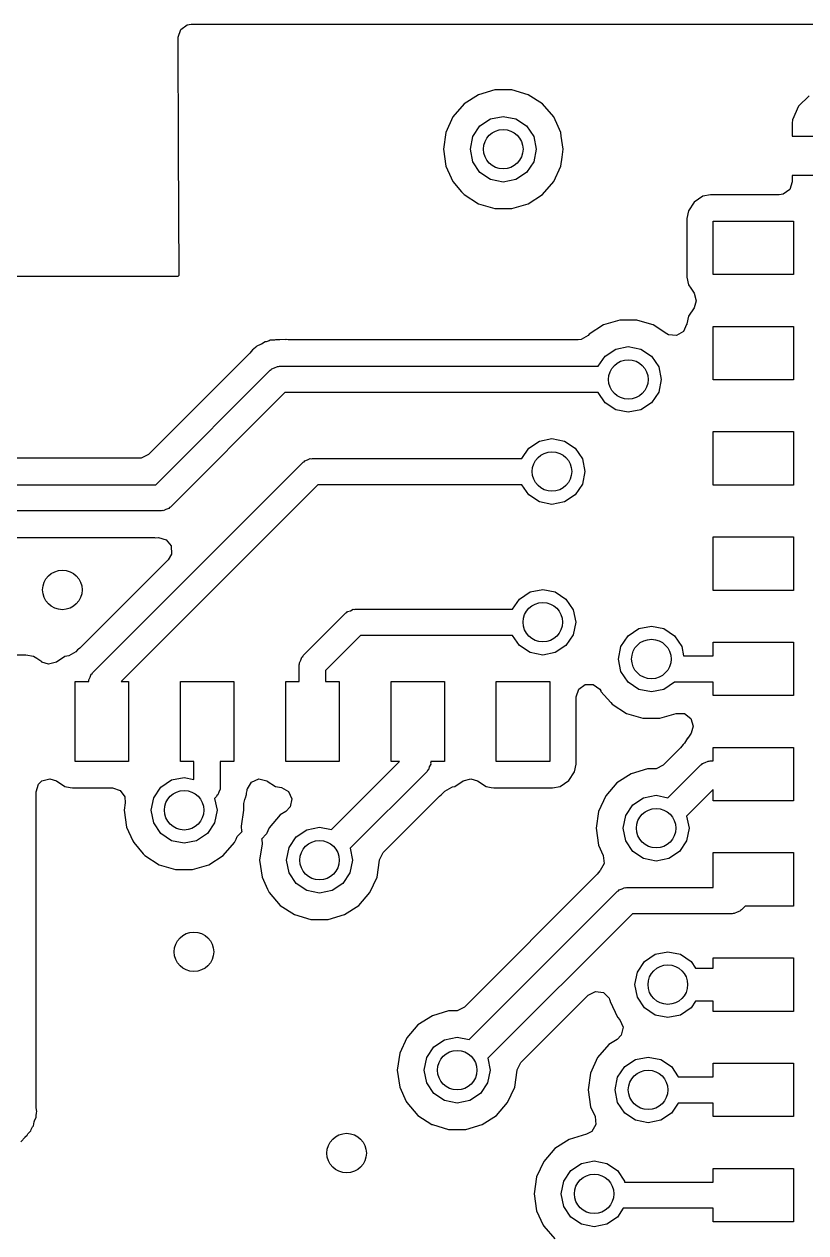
# Model space of a CAD drawing. Extents: x 100.3 to 197.2, y -144.7 to -85.3.
# Drawn here: x 159.01 to 164.95, y -97.69 to -88.5 of the extents above; entities that cross this region are included whole.
import ezdxf

# ---------------------------------------------------------------- set-up
doc = ezdxf.new("R2010")
doc.units = 0
doc.layers.add('BLACK', color=7, linetype='CONTINUOUS')

msp = doc.modelspace()

# ---------------------------------------------------------------- linework, layer by layer
at = {"layer": 'BLACK', "linetype": 'CONTINUOUS'}
for p, q in [((160.18, -88.5994), (160.199, -88.5411)), ((160.199, -88.5411), (160.248, -88.505)), ((160.248, -88.505), (160.279, -88.5)), ((160.279, -88.5), (166.5, -88.5)), ((160.183, -89.4505), (160.18, -88.5994)), ((162.585, -89), (162.461, -89.0365)), ((162.715, -89), (162.585, -89)), ((162.585, -89), (162.585, -89)), ((162.839, -89.0365), (162.715, -89)), ((162.715, -89), (162.715, -89)), ((162.461, -89.0365), (162.352, -89.1065)), ((162.461, -89.0365), (162.461, -89.0365)), ((162.948, -89.1065), (162.839, -89.0365)), ((162.839, -89.0365), (162.839, -89.0365)), ((162.839, -89.0365), (162.839, -89.0365)), ((162.839, -89.0365), (162.839, -89.0365)), ((164.973, -89.045), (164.893, -89.1243)), ((162.352, -89.1065), (162.267, -89.2044)), ((163.033, -89.2044), (162.948, -89.1065)), ((162.948, -89.1065), (162.948, -89.1065)), ((162.948, -89.1065), (162.948, -89.1065)), ((164.893, -89.1243), (164.848, -89.2269)), ((162.267, -89.2044), (162.213, -89.3223)), ((162.419, -89.3548), (162.473, -89.2737)), ((162.473, -89.2737), (162.554, -89.2195)), ((162.554, -89.2195), (162.65, -89.2005)), ((162.65, -89.2005), (162.746, -89.2195)), ((162.746, -89.2195), (162.827, -89.2737)), ((162.827, -89.2737), (162.881, -89.3548)), ((163.066, -89.2778), (163.033, -89.2044)), ((163.087, -89.3223), (163.066, -89.2778)), ((164.848, -89.2269), (164.845, -89.252)), ((164.845, -89.252), (164.845, -89.35)), ((162.213, -89.3223), (162.195, -89.4505)), ((162.4, -89.4505), (162.419, -89.3548)), ((162.881, -89.3548), (162.9, -89.4505)), ((163.091, -89.35), (163.087, -89.3223)), ((163.105, -89.4505), (163.091, -89.35)), ((164.845, -89.35), (165.145, -89.35)), ((164.845, -89.35), (164.845, -89.35)), ((160.187, -90.4081), (160.183, -89.4505)), ((162.195, -89.4505), (162.195, -89.4505)), ((162.195, -89.4505), (162.213, -89.5787)), ((162.419, -89.5462), (162.4, -89.4505)), ((162.9, -89.4505), (162.881, -89.5462)), ((163.097, -89.51), (163.105, -89.4505)), ((163.105, -89.4505), (163.105, -89.4505)), ((162.473, -89.6273), (162.419, -89.5462)), ((162.881, -89.5462), (162.827, -89.6273)), ((163.087, -89.5787), (163.097, -89.51)), ((162.213, -89.5787), (162.254, -89.6669)), ((162.554, -89.6815), (162.473, -89.6273)), ((162.827, -89.6273), (162.746, -89.6815)), ((163.033, -89.6966), (163.087, -89.5787)), ((165.145, -89.65), (164.845, -89.65)), ((164.845, -89.65), (164.845, -89.65)), ((164.845, -89.65), (164.845, -89.6973)), ((162.254, -89.6669), (162.267, -89.6966)), ((162.267, -89.6966), (162.333, -89.7731)), ((162.65, -89.7005), (162.554, -89.6815)), ((162.746, -89.6815), (162.65, -89.7005)), ((162.948, -89.7945), (163.033, -89.6966)), ((164.845, -89.6973), (164.826, -89.7555)), ((162.333, -89.7731), (162.352, -89.7945)), ((162.352, -89.7945), (162.461, -89.8645)), ((162.839, -89.8645), (162.948, -89.7945)), ((164.167, -89.8079), (164.101, -89.8522)), ((164.225, -89.7963), (164.167, -89.8079)), ((164.167, -89.8079), (164.167, -89.8079)), ((164.746, -89.7963), (164.225, -89.7963)), ((164.225, -89.7963), (164.225, -89.7963)), ((164.225, -89.7963), (164.225, -89.7963)), ((164.777, -89.7915), (164.746, -89.7963)), ((164.826, -89.7555), (164.777, -89.7915)), ((162.461, -89.8645), (162.461, -89.8645)), ((162.461, -89.8645), (162.585, -89.901)), ((162.585, -89.901), (162.585, -89.901)), ((162.585, -89.901), (162.715, -89.901)), ((162.715, -89.901), (162.839, -89.8645)), ((162.715, -89.901), (162.715, -89.901)), ((164.056, -89.9186), (164.045, -89.977)), ((164.101, -89.8522), (164.056, -89.9186)), ((164.056, -89.9186), (164.056, -89.9186)), ((164.101, -89.8522), (164.101, -89.8522)), ((164.045, -89.977), (164.045, -89.9771)), ((164.045, -89.9771), (164.045, -90.4229)), ((164.245, -90.4032), (164.245, -89.9968)), ((164.245, -89.9968), (164.855, -89.9968)), ((164.855, -89.9968), (164.855, -90.4032)), ((158.28, -90.415), (160.18, -90.415)), ((160.18, -90.415), (160.187, -90.4081)), ((160.18, -90.415), (160.18, -90.415)), ((160.18, -90.415), (160.18, -90.415)), ((164.045, -90.4229), (164.045, -90.423)), ((164.045, -90.423), (164.056, -90.4814)), ((164.056, -90.4814), (164.056, -90.4814)), ((164.056, -90.4814), (164.074, -90.5076)), ((164.855, -90.4032), (164.245, -90.4032)), ((164.074, -90.5076), (164.099, -90.545)), ((164.099, -90.545), (164.115, -90.6039)), ((164.099, -90.655), (164.056, -90.7186)), ((164.115, -90.6039), (164.099, -90.655)), ((163.535, -90.7495), (163.411, -90.786)), ((163.665, -90.7495), (163.535, -90.7495)), ((163.535, -90.7495), (163.535, -90.7495)), ((163.779, -90.783), (163.665, -90.7495)), ((163.665, -90.7495), (163.665, -90.7495)), ((164.056, -90.7186), (164.045, -90.777)), ((164.056, -90.7186), (164.056, -90.7186)), ((163.411, -90.786), (163.302, -90.856)), ((163.411, -90.786), (163.411, -90.786)), ((163.789, -90.786), (163.779, -90.783)), ((163.892, -90.8524), (163.789, -90.786)), ((163.789, -90.786), (163.789, -90.786)), ((163.789, -90.786), (163.789, -90.786)), ((164.02, -90.8349), (163.967, -90.8659)), ((164.043, -90.7817), (164.02, -90.8349)), ((164.044, -90.7818), (164.043, -90.7817)), ((164.045, -90.7789), (164.044, -90.7796)), ((164.044, -90.7796), (164.044, -90.7818)), ((164.045, -90.777), (164.045, -90.7789)), ((164.245, -91.2032), (164.245, -90.7968)), ((164.245, -90.7968), (164.855, -90.7968)), ((164.855, -90.7968), (164.855, -91.2032)), ((160.806, -90.9349), (160.777, -90.9478)), ((160.812, -90.9317), (160.806, -90.9349)), ((160.84, -90.9149), (160.812, -90.9317)), ((160.849, -90.9131), (160.84, -90.9149)), ((160.84, -90.9149), (160.84, -90.9149)), ((160.871, -90.9064), (160.849, -90.9131)), ((160.88, -90.9024), (160.871, -90.9064)), ((160.912, -90.9009), (160.88, -90.9024)), ((160.88, -90.9024), (160.88, -90.9024)), ((160.919, -90.9002), (160.912, -90.9009)), ((160.922, -90.8995), (160.919, -90.9002)), ((160.942, -90.8995), (160.922, -90.8995)), ((160.944, -90.8994), (160.942, -90.8995)), ((160.952, -90.8991), (160.944, -90.8994)), ((160.992, -90.8972), (160.952, -90.8991)), ((161.001, -90.8985), (160.992, -90.8972)), ((161.015, -90.8995), (161.001, -90.8973)), ((161.001, -90.8973), (161.001, -90.8985)), ((163.219, -90.8995), (161.015, -90.8995)), ((163.242, -90.8969), (163.219, -90.8995)), ((163.294, -90.8653), (163.242, -90.8969)), ((163.302, -90.856), (163.294, -90.8653)), ((163.302, -90.856), (163.302, -90.856)), ((163.906, -90.8599), (163.892, -90.8524)), ((163.967, -90.8659), (163.906, -90.8599)), ((160.72, -91.0047), (159.955, -91.7705)), ((160.725, -90.9995), (160.72, -91.0047)), ((160.744, -90.9741), (160.725, -90.9995)), ((160.752, -90.9689), (160.744, -90.9741)), ((160.77, -90.9547), (160.752, -90.9689)), ((160.777, -90.9478), (160.77, -90.9547)), ((160.777, -90.9478), (160.777, -90.9478)), ((163.372, -91.1), (163.423, -91.0232)), ((163.423, -91.0232), (163.504, -90.969)), ((163.504, -90.969), (163.6, -90.95)), ((163.6, -90.95), (163.696, -90.969)), ((163.696, -90.969), (163.777, -91.0232)), ((163.777, -91.0232), (163.831, -91.1043)), ((160.879, -91.1293), (160.886, -91.1256)), ((160.886, -91.1256), (160.891, -91.1191)), ((160.891, -91.1191), (160.913, -91.1119)), ((160.913, -91.1119), (160.934, -91.1012)), ((160.934, -91.1012), (160.942, -91.1025)), ((160.942, -91.1025), (160.95, -91.1)), ((160.95, -91.1), (163.372, -91.1)), ((163.831, -91.1043), (163.85, -91.2)), ((160.009, -92), (160.879, -91.1293)), ((163.85, -91.2), (163.831, -91.2957)), ((164.855, -91.2032), (164.245, -91.2032)), ((160.991, -91.3), (160.121, -92.1707)), ((163.372, -91.3), (160.991, -91.3)), ((163.423, -91.3768), (163.372, -91.3)), ((163.831, -91.2957), (163.777, -91.3768)), ((163.504, -91.431), (163.423, -91.3768)), ((163.777, -91.3768), (163.696, -91.431)), ((163.6, -91.45), (163.504, -91.431)), ((163.696, -91.431), (163.6, -91.45)), ((162.843, -91.7232), (162.924, -91.669)), ((162.924, -91.669), (163.02, -91.65)), ((163.02, -91.65), (163.116, -91.669)), ((163.116, -91.669), (163.197, -91.7232)), ((164.245, -92.0032), (164.245, -91.5968)), ((164.245, -91.5968), (164.855, -91.5968)), ((164.855, -91.5968), (164.855, -92.0032)), ((162.792, -91.8), (162.843, -91.7232)), ((163.197, -91.7232), (163.251, -91.8043)), ((159.885, -91.7995), (157.003, -91.7995)), ((159.529, -93.4293), (161.129, -91.8293)), ((159.9, -91.7983), (159.885, -91.7995)), ((159.955, -91.7705), (159.9, -91.7983)), ((161.129, -91.8293), (161.136, -91.8256)), ((161.136, -91.8256), (161.141, -91.8191)), ((161.141, -91.8191), (161.163, -91.8119)), ((161.163, -91.8119), (161.184, -91.8012)), ((161.184, -91.8012), (161.192, -91.8025)), ((161.192, -91.8025), (161.2, -91.8)), ((161.2, -91.8), (162.792, -91.8)), ((163.251, -91.8043), (163.27, -91.9)), ((163.27, -91.9), (163.251, -91.9957)), ((156.938, -92), (160.009, -92)), ((161.241, -92), (159.746, -93.4952)), ((162.792, -92), (161.241, -92)), ((162.843, -92.0768), (162.792, -92)), ((163.251, -91.9957), (163.197, -92.0768)), ((164.855, -92.0032), (164.245, -92.0032)), ((162.924, -92.131), (162.843, -92.0768)), ((163.02, -92.15), (162.924, -92.131)), ((163.116, -92.131), (163.02, -92.15)), ((163.197, -92.0768), (163.116, -92.131)), ((160.05, -92.2), (156.979, -92.2)), ((160.058, -92.1975), (160.05, -92.2)), ((160.066, -92.1988), (160.058, -92.1975)), ((160.087, -92.1881), (160.066, -92.1988)), ((160.109, -92.1809), (160.087, -92.1881)), ((160.114, -92.1744), (160.109, -92.1809)), ((160.121, -92.1707), (160.114, -92.1744)), ((157.45, -92.4005), (159.985, -92.4005)), ((159.985, -92.4005), (159.999, -92.4027)), ((159.999, -92.4027), (159.999, -92.4015)), ((159.999, -92.4015), (160.008, -92.4028)), ((160.008, -92.4028), (160.03, -92.4018)), ((160.008, -92.4028), (160.008, -92.4028)), ((160.008, -92.4028), (160.008, -92.4028)), ((160.03, -92.4018), (160.089, -92.418)), ((164.245, -92.8032), (164.245, -92.3968)), ((164.245, -92.3968), (164.855, -92.3968)), ((164.855, -92.3968), (164.855, -92.8032)), ((160.089, -92.418), (160.127, -92.4657)), ((160.127, -92.4657), (160.13, -92.5269)), ((160.104, -92.5707), (159.434, -93.2414)), ((160.13, -92.5269), (160.104, -92.5707)), ((162.721, -92.9457), (162.773, -92.8689)), ((162.773, -92.8689), (162.854, -92.8147)), ((162.854, -92.8147), (162.95, -92.7957)), ((162.95, -92.7957), (163.045, -92.8147)), ((163.045, -92.8147), (163.126, -92.8689)), ((163.126, -92.8689), (163.18, -92.95)), ((164.855, -92.8032), (164.245, -92.8032)), ((161.466, -92.9648), (161.488, -92.9576)), ((161.488, -92.9576), (161.509, -92.9469)), ((161.509, -92.9469), (161.517, -92.9482)), ((161.517, -92.9482), (161.524, -92.9457)), ((161.524, -92.9457), (162.721, -92.9457)), ((163.18, -92.95), (163.2, -93.0457)), ((161.129, -93.2993), (161.454, -92.975)), ((161.454, -92.975), (161.461, -92.9713)), ((161.461, -92.9713), (161.466, -92.9648)), ((163.2, -93.0457), (163.18, -93.1414)), ((161.566, -93.1457), (161.3, -93.4114)), ((162.721, -93.1457), (161.566, -93.1457)), ((162.773, -93.2225), (162.721, -93.1457)), ((163.18, -93.1414), (163.126, -93.2225)), ((163.598, -93.1482), (163.679, -93.094)), ((163.679, -93.094), (163.775, -93.075)), ((163.775, -93.075), (163.871, -93.094)), ((163.871, -93.094), (163.952, -93.1482)), ((162.854, -93.2767), (162.773, -93.2225)), ((163.126, -93.2225), (163.045, -93.2767)), ((163.525, -93.325), (163.544, -93.2293)), ((163.544, -93.2293), (163.598, -93.1482)), ((163.952, -93.1482), (164.006, -93.2293)), ((164.006, -93.2293), (164.02, -93.3)), ((164.245, -93.3), (164.245, -93.1968)), ((164.245, -93.1968), (164.855, -93.1968)), ((164.855, -93.1968), (164.855, -93.6032)), ((159.023, -93.2947), (158.577, -93.2947)), ((159.081, -93.3063), (159.023, -93.2947)), ((159.023, -93.2947), (159.023, -93.2947)), ((159.105, -93.3218), (159.081, -93.3063)), ((159.081, -93.3063), (159.081, -93.3063)), ((159.081, -93.3063), (159.081, -93.3063)), ((159.081, -93.3063), (159.081, -93.3063)), ((159.143, -93.3473), (159.105, -93.3218)), ((159.319, -93.3063), (159.255, -93.3488)), ((159.349, -93.3002), (159.319, -93.3063)), ((159.319, -93.3063), (159.319, -93.3063)), ((159.35, -93.3001), (159.349, -93.3002)), ((159.403, -93.2698), (159.35, -93.3001)), ((159.416, -93.256), (159.403, -93.2698)), ((159.423, -93.2505), (159.416, -93.256)), ((159.434, -93.2414), (159.422, -93.2495)), ((159.422, -93.2495), (159.423, -93.2505)), ((161.112, -93.3335), (161.119, -93.3112)), ((161.119, -93.3112), (161.126, -93.3065)), ((161.126, -93.3065), (161.129, -93.2993)), ((162.95, -93.2957), (162.854, -93.2767)), ((163.045, -93.2767), (162.95, -93.2957)), ((163.544, -93.4207), (163.525, -93.325)), ((164.02, -93.3), (164.245, -93.3)), ((159.145, -93.3488), (159.143, -93.3473)), ((159.196, -93.3654), (159.145, -93.3488)), ((159.255, -93.3488), (159.196, -93.3654)), ((161.1, -93.37), (161.102, -93.3623)), ((161.1, -93.4952), (161.1, -93.37)), ((161.101, -93.3544), (161.112, -93.3335)), ((161.102, -93.3623), (161.101, -93.3544)), ((161.3, -93.4114), (161.3, -93.4952)), ((163.598, -93.5018), (163.544, -93.4207)), ((159.397, -94.1048), (159.397, -93.4952)), ((159.397, -93.4952), (159.502, -93.4952)), ((159.501, -93.4844), (159.512, -93.4635)), ((159.502, -93.4923), (159.501, -93.4844)), ((159.502, -93.4952), (159.502, -93.4923)), ((159.512, -93.4635), (159.519, -93.4412)), ((159.519, -93.4412), (159.526, -93.4365)), ((159.526, -93.4365), (159.529, -93.4293)), ((159.746, -93.4952), (159.803, -93.4952)), ((159.803, -93.4952), (159.803, -94.1048)), ((160.197, -94.1048), (160.197, -93.4952)), ((160.197, -93.4952), (160.603, -93.4952)), ((160.603, -93.4952), (160.603, -94.1048)), ((160.997, -94.1048), (160.997, -93.4952)), ((160.997, -93.4952), (161.1, -93.4952)), ((161.3, -93.4952), (161.403, -93.4952)), ((161.403, -93.4952), (161.403, -94.1048)), ((161.797, -94.1048), (161.797, -93.4952)), ((161.797, -93.4952), (162.203, -93.4952)), ((162.203, -93.4952), (162.203, -94.1048)), ((162.597, -94.1048), (162.597, -93.4952)), ((162.597, -93.4952), (163.003, -93.4952)), ((163.003, -93.4952), (163.003, -94.1048)), ((163.679, -93.556), (163.598, -93.5018)), ((163.952, -93.5018), (163.871, -93.556)), ((163.953, -93.5), (163.952, -93.5018)), ((164.245, -93.5), (163.953, -93.5)), ((164.245, -93.6032), (164.245, -93.5)), ((163.204, -93.6136), (163.223, -93.5554)), ((163.223, -93.5554), (163.272, -93.5194)), ((163.272, -93.5194), (163.333, -93.5194)), ((163.333, -93.5194), (163.383, -93.5554)), ((163.383, -93.5554), (163.39, -93.5681)), ((163.39, -93.5681), (163.392, -93.5711)), ((163.392, -93.5711), (163.392, -93.5711)), ((163.392, -93.5711), (163.392, -93.5711)), ((163.392, -93.5711), (163.466, -93.6558)), ((163.775, -93.575), (163.679, -93.556)), ((163.871, -93.556), (163.775, -93.575)), ((164.855, -93.6032), (164.245, -93.6032)), ((163.204, -94.1245), (163.204, -93.6136)), ((163.466, -93.6558), (163.477, -93.669)), ((163.477, -93.669), (163.585, -93.7386)), ((163.585, -93.7386), (163.586, -93.739)), ((163.586, -93.739), (163.71, -93.7755)), ((163.71, -93.7755), (163.71, -93.7755)), ((163.71, -93.7755), (163.84, -93.7755)), ((163.84, -93.7755), (163.964, -93.739)), ((163.84, -93.7755), (163.84, -93.7755)), ((163.964, -93.739), (163.966, -93.7383)), ((163.964, -93.739), (163.964, -93.739)), ((163.966, -93.7383), (164.027, -93.7401)), ((164.027, -93.7401), (164.076, -93.7775)), ((164.076, -93.7775), (164.093, -93.8362)), ((164.093, -93.8362), (164.077, -93.8883)), ((164.016, -93.9741), (163.997, -93.9995)), ((164.019, -93.9715), (164.016, -93.9741)), ((164.028, -93.9645), (164.019, -93.9715)), ((164.049, -93.9262), (164.028, -93.9645)), ((164.053, -93.9276), (164.049, -93.9262)), ((164.056, -93.9186), (164.053, -93.9276)), ((164.077, -93.8883), (164.056, -93.9186)), ((163.992, -94.0047), (163.865, -94.1314)), ((163.997, -93.9995), (163.992, -94.0047)), ((164.245, -94.1), (164.245, -93.9968)), ((164.245, -93.9968), (164.855, -93.9968)), ((164.855, -93.9968), (164.855, -94.4032)), ((159.803, -94.1048), (159.397, -94.1048)), ((160.3, -94.1048), (160.197, -94.1048)), ((160.3, -94.2397), (160.3, -94.1048)), ((160.603, -94.1048), (160.5, -94.1048)), ((160.5, -94.1048), (160.5, -94.2995)), ((161.403, -94.1048), (160.997, -94.1048)), ((161.345, -94.622), (161.862, -94.1048)), ((161.862, -94.1048), (161.797, -94.1048)), ((162.088, -94.1445), (162.081, -94.1668)), ((162.099, -94.1236), (162.088, -94.1445)), ((162.1, -94.108), (162.098, -94.1157)), ((162.098, -94.1157), (162.099, -94.1236)), ((162.203, -94.1048), (162.1, -94.1048)), ((162.1, -94.1048), (162.1, -94.108)), ((163.003, -94.1048), (162.597, -94.1048)), ((163.192, -94.183), (163.204, -94.1245)), ((163.865, -94.1314), (163.811, -94.1592)), ((163.901, -94.3789), (164.151, -94.1293)), ((164.151, -94.1293), (164.158, -94.1256)), ((164.158, -94.1256), (164.163, -94.1191)), ((164.163, -94.1191), (164.185, -94.1119)), ((164.185, -94.1119), (164.206, -94.1012)), ((164.206, -94.1012), (164.214, -94.1025)), ((164.214, -94.1025), (164.222, -94.1)), ((164.222, -94.1), (164.245, -94.1)), ((159.145, -94.2513), (159.204, -94.2346)), ((159.204, -94.2346), (159.255, -94.2512)), ((160.048, -94.298), (160.129, -94.2438)), ((160.129, -94.2438), (160.225, -94.2247)), ((160.225, -94.2247), (160.3, -94.2397)), ((160.737, -94.2599), (160.794, -94.2362)), ((160.794, -94.2362), (160.853, -94.2502)), ((160.853, -94.2502), (160.857, -94.2525)), ((162.071, -94.1787), (161.486, -94.7634)), ((162.074, -94.1715), (162.071, -94.1787)), ((162.081, -94.1668), (162.074, -94.1715)), ((162.345, -94.2512), (162.404, -94.2346)), ((162.404, -94.2346), (162.455, -94.2512)), ((163.081, -94.2937), (163.148, -94.2494)), ((163.148, -94.2494), (163.192, -94.183)), ((163.622, -94.1969), (163.513, -94.2669)), ((163.746, -94.1604), (163.622, -94.1969)), ((163.622, -94.1969), (163.622, -94.1969)), ((163.795, -94.1604), (163.746, -94.1604)), ((163.811, -94.1592), (163.795, -94.1604)), ((159.1, -94.3338), (159.119, -94.2756)), ((159.1, -96.7257), (159.1, -94.3338)), ((159.119, -94.2756), (159.144, -94.2516)), ((159.144, -94.2516), (159.145, -94.2513)), ((159.255, -94.2512), (159.319, -94.2937)), ((159.319, -94.2937), (159.359, -94.3018)), ((159.359, -94.3018), (159.377, -94.3053)), ((159.377, -94.3053), (159.377, -94.3053)), ((159.377, -94.3053), (159.377, -94.3053)), ((159.377, -94.3053), (159.68, -94.3053)), ((159.68, -94.3053), (159.738, -94.3242)), ((159.738, -94.3242), (159.774, -94.3737)), ((159.994, -94.3791), (160.048, -94.298)), ((160.488, -94.336), (160.481, -94.3583)), ((160.499, -94.3151), (160.488, -94.336)), ((160.5, -94.2995), (160.498, -94.3072)), ((160.498, -94.3072), (160.499, -94.3151)), ((160.7, -94.3458), (160.703, -94.3232)), ((160.703, -94.3232), (160.704, -94.3186)), ((160.704, -94.3186), (160.705, -94.3136)), ((160.705, -94.3136), (160.706, -94.3122)), ((160.705, -94.3136), (160.705, -94.3136)), ((160.706, -94.3122), (160.737, -94.2599)), ((160.857, -94.2525), (160.919, -94.2937)), ((160.919, -94.2937), (160.964, -94.3027)), ((160.964, -94.3027), (161.017, -94.3325)), ((161.017, -94.3325), (161.043, -94.3881)), ((162.184, -94.352), (162.206, -94.3284)), ((162.206, -94.3284), (162.259, -94.2982)), ((162.259, -94.2982), (162.26, -94.298)), ((162.26, -94.298), (162.263, -94.2974)), ((162.263, -94.2974), (162.281, -94.2937)), ((162.281, -94.2937), (162.345, -94.2512)), ((162.455, -94.2512), (162.519, -94.2937)), ((162.519, -94.2937), (162.559, -94.3018)), ((162.559, -94.3018), (162.577, -94.3053)), ((162.577, -94.3053), (162.577, -94.3053)), ((162.577, -94.3053), (162.577, -94.3053)), ((162.577, -94.3053), (162.577, -94.3053)), ((162.577, -94.3053), (163.023, -94.3053)), ((163.023, -94.3053), (163.081, -94.2937)), ((163.023, -94.3053), (163.023, -94.3053)), ((163.513, -94.2669), (163.428, -94.3648)), ((164.245, -94.318), (164.043, -94.5203)), ((164.245, -94.4032), (164.245, -94.318)), ((159.778, -94.4184), (159.77, -94.4747)), ((159.774, -94.3737), (159.778, -94.4184)), ((159.975, -94.4747), (159.994, -94.3791)), ((160.471, -94.3702), (160.457, -94.3842)), ((160.457, -94.3842), (160.475, -94.4747)), ((160.474, -94.363), (160.471, -94.3702)), ((160.481, -94.3583), (160.474, -94.363)), ((160.678, -94.4605), (160.679, -94.4238)), ((160.679, -94.4238), (160.68, -94.423)), ((160.68, -94.423), (160.687, -94.3919)), ((160.68, -94.423), (160.68, -94.423)), ((160.687, -94.3919), (160.689, -94.3854)), ((160.689, -94.3854), (160.692, -94.3789)), ((160.692, -94.3789), (160.7, -94.3557)), ((160.7, -94.3557), (160.7, -94.3458)), ((161.043, -94.3881), (161.031, -94.4481)), ((161.737, -94.7955), (162.166, -94.3666)), ((162.166, -94.3666), (162.178, -94.3585)), ((162.177, -94.3575), (162.184, -94.352)), ((162.178, -94.3585), (162.177, -94.3575)), ((162.184, -94.352), (162.184, -94.352)), ((163.428, -94.3648), (163.374, -94.4827)), ((163.58, -94.5152), (163.634, -94.4341)), ((163.634, -94.4341), (163.715, -94.3799)), ((163.715, -94.3799), (163.811, -94.3609)), ((163.811, -94.3609), (163.901, -94.3789)), ((164.855, -94.4032), (164.245, -94.4032)), ((159.77, -94.4747), (159.77, -94.4748)), ((159.77, -94.4748), (159.788, -94.603)), ((159.994, -94.5704), (159.975, -94.4747)), ((160.475, -94.4747), (160.456, -94.5704)), ((160.662, -94.5957), (160.68, -94.4747)), ((160.68, -94.4747), (160.678, -94.4605)), ((160.956, -94.51), (160.871, -94.6079)), ((160.998, -94.483), (160.956, -94.51)), ((161.031, -94.4481), (160.998, -94.483)), ((163.374, -94.4827), (163.356, -94.6109)), ((163.561, -94.6109), (163.58, -94.5152)), ((164.043, -94.5203), (164.061, -94.6109)), ((159.788, -94.603), (159.836, -94.7076)), ((160.048, -94.6515), (159.994, -94.5704)), ((160.456, -94.5704), (160.402, -94.6515)), ((160.662, -94.5987), (160.662, -94.5957)), ((160.663, -94.6325), (160.662, -94.5987)), ((160.871, -94.6079), (160.85, -94.654)), ((161.158, -94.623), (161.254, -94.604)), ((161.254, -94.604), (161.345, -94.622)), ((163.356, -94.6109), (163.356, -94.6109)), ((163.356, -94.6109), (163.374, -94.7391)), ((163.58, -94.7066), (163.561, -94.6109)), ((164.061, -94.6109), (164.042, -94.7066)), ((159.836, -94.7076), (159.842, -94.7208)), ((160.129, -94.7057), (160.048, -94.6515)), ((160.225, -94.7247), (160.129, -94.7057)), ((160.32, -94.7057), (160.225, -94.7247)), ((160.402, -94.6515), (160.32, -94.7057)), ((160.608, -94.7208), (160.62, -94.6947)), ((160.62, -94.6947), (160.629, -94.6748)), ((160.629, -94.6748), (160.665, -94.6355)), ((160.665, -94.6355), (160.663, -94.6325)), ((160.85, -94.654), (160.814, -94.6933)), ((160.814, -94.6933), (160.816, -94.6963)), ((160.816, -94.6963), (160.817, -94.73)), ((161.023, -94.7583), (161.077, -94.6772)), ((161.077, -94.6772), (161.158, -94.623)), ((163.634, -94.7877), (163.58, -94.7066)), ((164.042, -94.7066), (163.988, -94.7877)), ((159.842, -94.7208), (159.915, -94.8056)), ((160.523, -94.8187), (160.608, -94.7208)), ((160.817, -94.73), (160.799, -94.854)), ((161.004, -94.854), (161.023, -94.7583)), ((161.486, -94.7634), (161.504, -94.854)), ((161.71, -94.8514), (161.737, -94.7965)), ((161.737, -94.7965), (161.737, -94.7955)), ((163.374, -94.7391), (163.41, -94.8175)), ((163.715, -94.8419), (163.634, -94.7877)), ((163.988, -94.7877), (163.907, -94.8419)), ((164.245, -95.0609), (164.245, -94.7968)), ((164.245, -94.7968), (164.855, -94.7968)), ((164.855, -94.7968), (164.855, -95.2032)), ((159.915, -94.8056), (159.927, -94.8187)), ((159.927, -94.8187), (160.036, -94.8888)), ((160.036, -94.8888), (160.036, -94.8888)), ((160.036, -94.8888), (160.16, -94.9252)), ((160.29, -94.9252), (160.414, -94.8888)), ((160.414, -94.8888), (160.523, -94.8187)), ((160.799, -94.854), (160.799, -94.854)), ((160.799, -94.854), (160.817, -94.9822)), ((161.023, -94.9497), (161.004, -94.854)), ((161.504, -94.854), (161.485, -94.9497)), ((161.691, -94.9822), (161.709, -94.854)), ((161.709, -94.854), (161.71, -94.8514)), ((161.709, -94.854), (161.709, -94.854)), ((163.417, -94.8783), (163.387, -94.9316)), ((163.41, -94.8175), (163.417, -94.8783)), ((163.811, -94.8609), (163.715, -94.8419)), ((163.907, -94.8419), (163.811, -94.8609)), ((160.16, -94.9252), (160.16, -94.9252)), ((160.16, -94.9252), (160.29, -94.9252)), ((160.29, -94.9252), (160.29, -94.9252)), ((160.817, -94.9822), (160.859, -95.0743)), ((161.077, -95.0308), (161.023, -94.9497)), ((161.485, -94.9497), (161.431, -95.0308)), ((161.637, -95.1001), (161.691, -94.9822)), ((163.359, -94.9656), (162.355, -95.9705)), ((163.364, -94.9604), (163.359, -94.9656)), ((163.383, -94.935), (163.364, -94.9604)), ((163.387, -94.9318), (163.383, -94.935)), ((163.387, -94.9316), (163.387, -94.9318)), ((160.859, -95.0743), (160.871, -95.1001)), ((161.158, -95.085), (161.077, -95.0308)), ((161.431, -95.0308), (161.35, -95.085)), ((163.53, -95.08), (163.553, -95.0728)), ((163.553, -95.0728), (163.573, -95.0621)), ((163.573, -95.0621), (163.581, -95.0634)), ((163.581, -95.0634), (163.589, -95.0609)), ((163.589, -95.0609), (164.245, -95.0609)), ((160.871, -95.1001), (160.956, -95.198)), ((161.254, -95.104), (161.158, -95.085)), ((161.35, -95.085), (161.254, -95.104)), ((161.552, -95.198), (161.637, -95.1001)), ((162.391, -96.218), (163.518, -95.0902)), ((163.518, -95.0902), (163.526, -95.0865)), ((163.526, -95.0865), (163.53, -95.08)), ((160.956, -95.198), (160.956, -95.198)), ((160.956, -95.198), (161.064, -95.2673)), ((161.443, -95.268), (161.552, -95.198)), ((164.397, -95.2584), (164.389, -95.2609)), ((164.405, -95.2597), (164.397, -95.2584)), ((164.426, -95.249), (164.405, -95.2597)), ((164.448, -95.2418), (164.426, -95.249)), ((164.453, -95.2353), (164.448, -95.2418)), ((164.46, -95.2316), (164.453, -95.2353)), ((164.488, -95.2032), (164.46, -95.2316)), ((164.855, -95.2032), (164.488, -95.2032)), ((161.064, -95.2673), (161.065, -95.268)), ((161.065, -95.268), (161.189, -95.3045)), ((161.189, -95.3045), (161.189, -95.3045)), ((161.189, -95.3045), (161.319, -95.3045)), ((161.319, -95.3045), (161.443, -95.268)), ((161.319, -95.3045), (161.319, -95.3045)), ((163.631, -95.2609), (162.532, -96.3594)), ((164.389, -95.2609), (163.631, -95.2609)), ((163.669, -95.7043), (163.723, -95.6232)), ((163.723, -95.6232), (163.804, -95.569)), ((163.804, -95.569), (163.9, -95.55)), ((163.9, -95.55), (163.996, -95.569)), ((163.996, -95.569), (164.077, -95.6232)), ((164.077, -95.6232), (164.111, -95.675)), ((164.245, -95.675), (164.245, -95.5968)), ((164.245, -95.5968), (164.855, -95.5968)), ((164.855, -95.5968), (164.855, -96.0032)), ((163.65, -95.8), (163.669, -95.7043)), ((164.111, -95.675), (164.245, -95.675)), ((163.669, -95.8957), (163.65, -95.8)), ((162.783, -96.3915), (163.296, -95.8787)), ((163.296, -95.8787), (163.351, -95.851)), ((163.351, -95.851), (163.411, -95.8605)), ((163.411, -95.8605), (163.454, -95.9038)), ((163.454, -95.9038), (163.46, -95.9218)), ((163.723, -95.9768), (163.669, -95.8957)), ((162.355, -95.9705), (162.3, -95.9983)), ((163.46, -95.9218), (163.461, -95.9214)), ((163.461, -95.9214), (163.463, -95.9282)), ((163.463, -95.9282), (163.517, -96.0461)), ((163.804, -96.031), (163.723, -95.9768)), ((164.077, -95.9768), (163.996, -96.031)), ((164.111, -95.925), (164.077, -95.9768)), ((164.245, -95.925), (164.111, -95.925)), ((164.245, -96.0032), (164.245, -95.925)), ((162.111, -96.036), (162.002, -96.106)), ((162.235, -95.9995), (162.111, -96.036)), ((162.111, -96.036), (162.111, -96.036)), ((162.285, -95.9995), (162.235, -95.9995)), ((162.3, -95.9983), (162.285, -95.9995)), ((163.517, -96.0461), (163.517, -96.0461)), ((163.517, -96.0461), (163.536, -96.0677)), ((163.536, -96.0677), (163.56, -96.124)), ((163.9, -96.05), (163.804, -96.031)), ((163.996, -96.031), (163.9, -96.05)), ((164.855, -96.0032), (164.245, -96.0032)), ((162.002, -96.106), (161.917, -96.2039)), ((163.56, -96.124), (163.546, -96.1836)), ((161.917, -96.2039), (161.863, -96.3218)), ((162.123, -96.2732), (162.204, -96.219)), ((162.204, -96.219), (162.3, -96.2)), ((162.3, -96.2), (162.391, -96.218)), ((163.452, -96.256), (163.367, -96.3539)), ((163.515, -96.2158), (163.452, -96.256)), ((163.546, -96.1836), (163.515, -96.2158)), ((161.863, -96.3218), (161.845, -96.45)), ((162.05, -96.45), (162.069, -96.3543)), ((162.069, -96.3543), (162.123, -96.2732)), ((162.532, -96.3594), (162.55, -96.45)), ((163.367, -96.3539), (163.313, -96.4718)), ((163.654, -96.369), (163.75, -96.35)), ((163.75, -96.35), (163.846, -96.369)), ((161.845, -96.45), (161.845, -96.45)), ((161.845, -96.45), (161.863, -96.5782)), ((162.069, -96.5457), (162.05, -96.45)), ((162.55, -96.45), (162.531, -96.5457)), ((162.737, -96.5782), (162.755, -96.45)), ((162.755, -96.45), (162.756, -96.4474)), ((162.755, -96.45), (162.755, -96.45)), ((162.756, -96.4474), (162.783, -96.3925)), ((162.783, -96.3925), (162.783, -96.3915)), ((163.519, -96.5043), (163.573, -96.4232)), ((163.573, -96.4232), (163.654, -96.369)), ((163.846, -96.369), (163.927, -96.4232)), ((163.927, -96.4232), (163.978, -96.5)), ((164.245, -96.5), (164.245, -96.3968)), ((164.245, -96.3968), (164.855, -96.3968)), ((164.855, -96.3968), (164.855, -96.8032)), ((162.123, -96.6268), (162.069, -96.5457)), ((162.531, -96.5457), (162.477, -96.6268)), ((163.313, -96.4718), (163.295, -96.6)), ((163.5, -96.6), (163.519, -96.5043)), ((163.978, -96.5), (164.245, -96.5)), ((161.863, -96.5782), (161.913, -96.6878)), ((162.204, -96.681), (162.123, -96.6268)), ((162.477, -96.6268), (162.396, -96.681)), ((162.683, -96.6961), (162.737, -96.5782)), ((163.295, -96.6), (163.295, -96.6)), ((163.295, -96.6), (163.313, -96.7282)), ((163.519, -96.6957), (163.5, -96.6)), ((159.101, -96.7325), (159.1, -96.7257)), ((161.913, -96.6878), (161.917, -96.6961)), ((161.917, -96.6961), (162.002, -96.794)), ((162.3, -96.7), (162.204, -96.681)), ((162.396, -96.681), (162.3, -96.7)), ((162.598, -96.794), (162.683, -96.6961)), ((163.313, -96.7282), (163.347, -96.801)), ((163.573, -96.7768), (163.519, -96.6957)), ((163.978, -96.7), (163.927, -96.7768)), ((164.245, -96.7), (163.978, -96.7)), ((164.245, -96.8032), (164.245, -96.7)), ((159.089, -96.8359), (159.1, -96.8062)), ((159.1, -96.7963), (159.103, -96.7737)), ((159.1, -96.8062), (159.1, -96.7963)), ((159.101, -96.7352), (159.101, -96.7325)), ((159.105, -96.7641), (159.101, -96.7352)), ((159.103, -96.7737), (159.105, -96.7641)), ((162.002, -96.794), (162.002, -96.794)), ((162.002, -96.794), (162.108, -96.8623)), ((162.489, -96.864), (162.598, -96.794)), ((163.347, -96.801), (163.354, -96.8618)), ((163.654, -96.831), (163.573, -96.7768)), ((163.927, -96.7768), (163.846, -96.831)), ((164.855, -96.8032), (164.245, -96.8032)), ((159.038, -96.9345), (159.06, -96.9109)), ((159.06, -96.9109), (159.063, -96.9018)), ((159.063, -96.9018), (159.074, -96.8816)), ((159.074, -96.8816), (159.08, -96.8735)), ((159.08, -96.8735), (159.087, -96.8424)), ((159.087, -96.8424), (159.089, -96.8359)), ((162.108, -96.8623), (162.111, -96.864)), ((162.111, -96.864), (162.235, -96.9005)), ((162.235, -96.9005), (162.235, -96.9005)), ((162.235, -96.9005), (162.365, -96.9005)), ((162.365, -96.9005), (162.489, -96.864)), ((162.365, -96.9005), (162.365, -96.9005)), ((163.354, -96.8618), (163.323, -96.9151)), ((163.75, -96.85), (163.654, -96.831)), ((163.846, -96.831), (163.75, -96.85)), ((158.984, -96.994), (159.017, -96.9584)), ((159.017, -96.9584), (159.018, -96.9568)), ((159.018, -96.9568), (159.032, -96.9428)), ((159.032, -96.9428), (159.034, -96.9399)), ((159.034, -96.9399), (159.038, -96.9345)), ((163.151, -96.976), (163.042, -97.046)), ((163.282, -96.9375), (163.151, -96.976)), ((163.151, -96.976), (163.151, -96.976)), ((163.323, -96.9151), (163.281, -96.9351)), ((163.281, -96.9351), (163.282, -96.9375)), ((163.042, -97.046), (162.957, -97.1439)), ((162.957, -97.1439), (162.903, -97.2618)), ((163.163, -97.2132), (163.244, -97.159)), ((163.244, -97.159), (163.34, -97.14)), ((163.34, -97.14), (163.436, -97.159)), ((163.436, -97.159), (163.517, -97.2132)), ((162.903, -97.2618), (162.885, -97.39)), ((163.109, -97.2943), (163.163, -97.2132)), ((163.517, -97.2132), (163.571, -97.2943)), ((164.245, -97.3), (164.245, -97.1968)), ((164.245, -97.1968), (164.855, -97.1968)), ((164.855, -97.1968), (164.855, -97.6032)), ((163.09, -97.39), (163.109, -97.2943)), ((163.571, -97.2943), (163.572, -97.3)), ((163.572, -97.3), (164.245, -97.3)), ((162.885, -97.39), (162.885, -97.39)), ((162.885, -97.39), (162.903, -97.5182)), ((163.109, -97.4857), (163.09, -97.39)), ((162.903, -97.5182), (162.954, -97.629)), ((163.163, -97.5668), (163.109, -97.4857)), ((163.561, -97.5), (163.517, -97.5668)), ((164.245, -97.5), (163.561, -97.5)), ((164.245, -97.6032), (164.245, -97.5)), ((162.954, -97.629), (162.957, -97.6361)), ((162.957, -97.6361), (163.041, -97.7324)), ((163.244, -97.621), (163.163, -97.5668)), ((163.34, -97.64), (163.244, -97.621)), ((163.436, -97.621), (163.34, -97.64)), ((163.517, -97.5668), (163.436, -97.621)), ((164.855, -97.6032), (164.245, -97.6032))]:
    msp.add_line(p, q, dxfattribs=at)
at = {"layer": 'BLACK'}
for centre in [(162.65, -89.4505), (163.6, -91.2), (163.02, -91.9), (159.3, -92.8), (162.95, -93.0457), (163.775, -93.325), (160.225, -94.4747), (163.811, -94.6109), (161.254, -94.854), (160.3, -95.55), (163.9, -95.8), (162.3, -96.45), (163.75, -96.6), (161.46, -97.08), (163.34, -97.39)]:
    msp.add_circle(centre, 0.15, dxfattribs=at)

doc.saveas('drawing.dxf')
